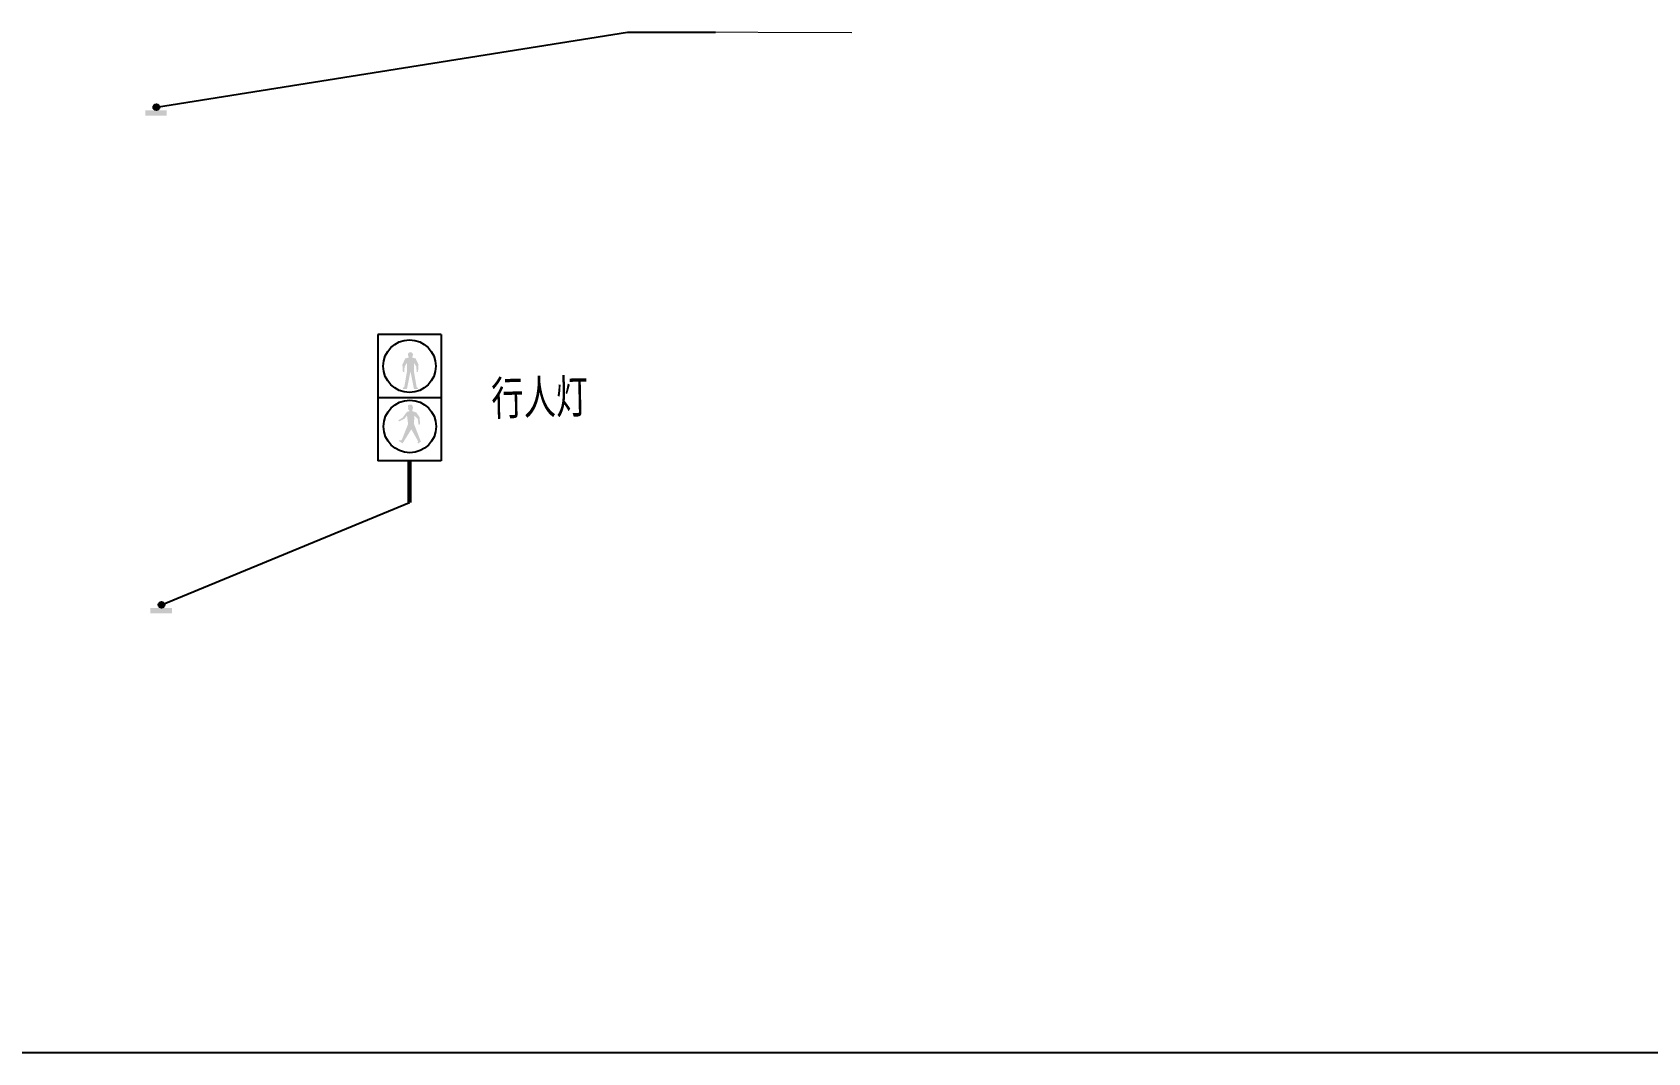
# Model space of a CAD drawing. Header units: millimetres. Extents: x 108070 to 108876, y 12470 to 12955.
# Drawn here: x 108151.5 to 108223.3, y 12721 to 12766.3 of the extents above; entities that cross this region are included whole.
import ezdxf

# ---------------------------------------------------------------- set-up
doc = ezdxf.new("R2010")
doc.units = ezdxf.units.MM
doc.header["$LTSCALE"] = 10
doc.layers.get('0').update_dxf_attribs({"linetype": 'CONTINUOUS'})
doc.layers.add('@-交通信号', color=7, linetype='CONTINUOUS')
doc.styles.add('宋体', font='')
doc.styles.get('宋体').set_extended_font_data('SimSun')

# ---------------------------------------------------------------- blocks, each defined once
blk = doc.blocks.new('A$C42B20481')
at = {"layer": '@-交通信号', "linetype": 'ByBlock', "lineweight": -3}
for points in [[(0.132, 0, 1), (-0.132, 0, 1)], [(0.461, -0.373), (0.46, -0.137), (-0.496, -0.139), (-0.495, -0.375)]]:
    blk.add_hatch(color=14, dxfattribs=at).paths.add_polyline_path(points)
at = {"layer": '@-交通信号', "color": 14}
blk.add_circle((0, 0), 0.132, dxfattribs=at)
blk = doc.blocks.new('A$C4D5C2BD2')
at = {"layer": '@-交通信号', "linetype": 'ByBlock', "lineweight": -3}
h = blk.add_hatch(color=14, dxfattribs=at)
edge = h.paths.add_edge_path()
edge.add_line((0.981, 0.31), (0.905, 0.534))
edge.add_line((0.905, 0.534), (0.001, 0.223))
edge.add_line((0.001, 0.223), (0.077, 0))
edge.add_line((0.077, 0), (0.981, 0.31))
blk.add_hatch(color=14, dxfattribs=at).paths.add_polyline_path([(0.557, 0.515, 1), (0.292, 0.515, 1)])
at = {"layer": '@-交通信号', "color": 14}
blk.add_circle((0.425, 0.515, 363.651), 0.132, dxfattribs=at)
blk = doc.blocks.new('A$C3CD052C4')
at = {"layer": '@-交通信号'}
h = blk.add_hatch(color=256, dxfattribs=at)
h.paths.add_polyline_path([(0.198, 4.356), (0.304, 4.182), (0.32, 3.934), (0.381, 3.967), (0.401, 4.276), (0.275, 4.548), (0.121, 4.589), (0.137, 4.65), (0.157, 4.715), (0.141, 4.776), (0.1, 4.814), (0.043, 4.83), (-0.015, 4.814), (-0.055, 4.776), (-0.071, 4.715), (-0.051, 4.65), (-0.035, 4.589), (-0.19, 4.548), (-0.316, 4.276), (-0.295, 3.967), (-0.234, 3.934), (-0.218, 4.182), (-0.113, 4.356), (-0.113, 3.967), (-0.234, 3.267), (-0.279, 3.257), (-0.291, 3.19), (-0.113, 3.19), (0.043, 3.967), (0.198, 3.19), (0.377, 3.19), (0.365, 3.257), (0.32, 3.267), (0.198, 3.967)])
h.paths.add_polyline_path([(-0.061, 1.636), (-0.348, 0.921), (-0.458, 0.919), (-0.477, 0.887), (-0.307, 0.779), (0.082, 1.403), (0.39, 0.855), (0.361, 0.823), (0.365, 0.797), (0.408, 0.779), (0.506, 0.859), (0.201, 1.639), (0.216, 2.02), (0.368, 1.86), (0.408, 1.596), (0.474, 1.636), (0.445, 1.947), (0.303, 2.15), (0.133, 2.208), (0.125, 2.252, 0.207228), (0.135, 2.45, 0.071106), (0.119, 2.472, 0.097589), (0.103, 2.484, 0.022233), (0.085, 2.492, 0.040799), (0.074, 2.494, 0.045979), (0.046, 2.497, 0.036358), (0.01, 2.494, 0.028309), (-0.009, 2.491, 0.024691), (-0.031, 2.484, 0.079385), (-0.056, 2.47, 0.12435), (-0.067, 2.455, 0.081145), (-0.072, 2.435, 0.069556), (-0.07, 2.412, 0.00473), (-0.068, 2.402, 0.009011), (-0.067, 2.397, 0.057142), (-0.061, 2.381, -0.068241), (-0.056, 2.368, -0.124353), (-0.057, 2.348, 0.089456), (-0.06, 2.321, 0.014819), (-0.058, 2.301, -0.022419), (-0.056, 2.28, 0.042847), (-0.056, 2.27, 0.182875), (-0.054, 2.264, 0.101619), (-0.045, 2.259, 0.029922), (-0.002, 2.249), (-0.002, 2.204), (-0.11, 2.179), (-0.181, 2.086), (-0.291, 1.94), (-0.331, 1.904), (-0.506, 1.794), (-0.453, 1.754), (-0.263, 1.853), (-0.216, 1.878), (-0.11, 2.021)])
for p, q in [((-1.402, 5.609), (-1.402, 0)), ((1.402, 5.609), (-1.402, 5.609)), ((1.402, 5.609), (1.402, 0)), ((1.402, 2.805), (-1.402, 2.805)), ((1.402, 0), (-1.402, 0))]:
    blk.add_line(p, q, dxfattribs=at)
at = {"layer": '@-交通信号', "color": 1}
blk.add_circle((0, 4.207), 1.166, dxfattribs=at)
at = {"layer": '@-交通信号', "color": 3}
blk.add_circle((0.016, 1.53), 1.166, dxfattribs=at)

msp = doc.modelspace()

# ---------------------------------------------------------------- linework, layer by layer
msp.add_lwpolyline([(108069.682, 12882.75), (108227.368, 12882.75), (108227.368, 12720.95), (108069.682, 12720.95)], close=True)
at = {"layer": '@-交通信号'}
for p, q in [((108157.043, 12762.941), (108177.968, 12766.268)), ((108177.968, 12766.268), (108181.882, 12766.268))]:
    msp.add_line(p, q, dxfattribs=at)
at = {"layer": '@-交通信号', "lineweight": 0, "ltscale": 0.5}
msp.add_line((108187.923, 12766.241), (108179.588, 12766.268), dxfattribs=at)
at = {"layer": '@-交通信号', "linetype": 'Continuous', "lineweight": -3}
msp.add_line((108157.272, 12740.838, -31.077), (108168.284, 12745.379), dxfattribs=at)
at = {"layer": '@-交通信号', "const_width": 0.2, "flags": 128}
msp.add_lwpolyline([(108168.284, 12747.233), (108168.284, 12745.379)], dxfattribs=at)

# ---------------------------------------------------------------- block references
at = {"layer": '@-交通信号'}
for name, p in [('A$C42B20481', (108157.043, 12762.941)), ('A$C3CD052C4', (108168.284, 12747.233))]:
    msp.add_blockref(name, p, dxfattribs=at)
at = {"layer": '@-交通信号', "linetype": 'Continuous', "ltscale": 2, "rotation": 340.9048327941671}
msp.add_blockref('A$C4D5C2BD2', (108156.702, 12740.49, -394.729), dxfattribs=at)

# ---------------------------------------------------------------- texts
at = {"layer": '@-交通信号', "style": '宋体', "width": 0.7}
msp.add_text('行人灯', height=1.5, rotation=1.26907, dxfattribs=at).set_placement((108171.933, 12749.263))

doc.saveas('drawing.dxf')
